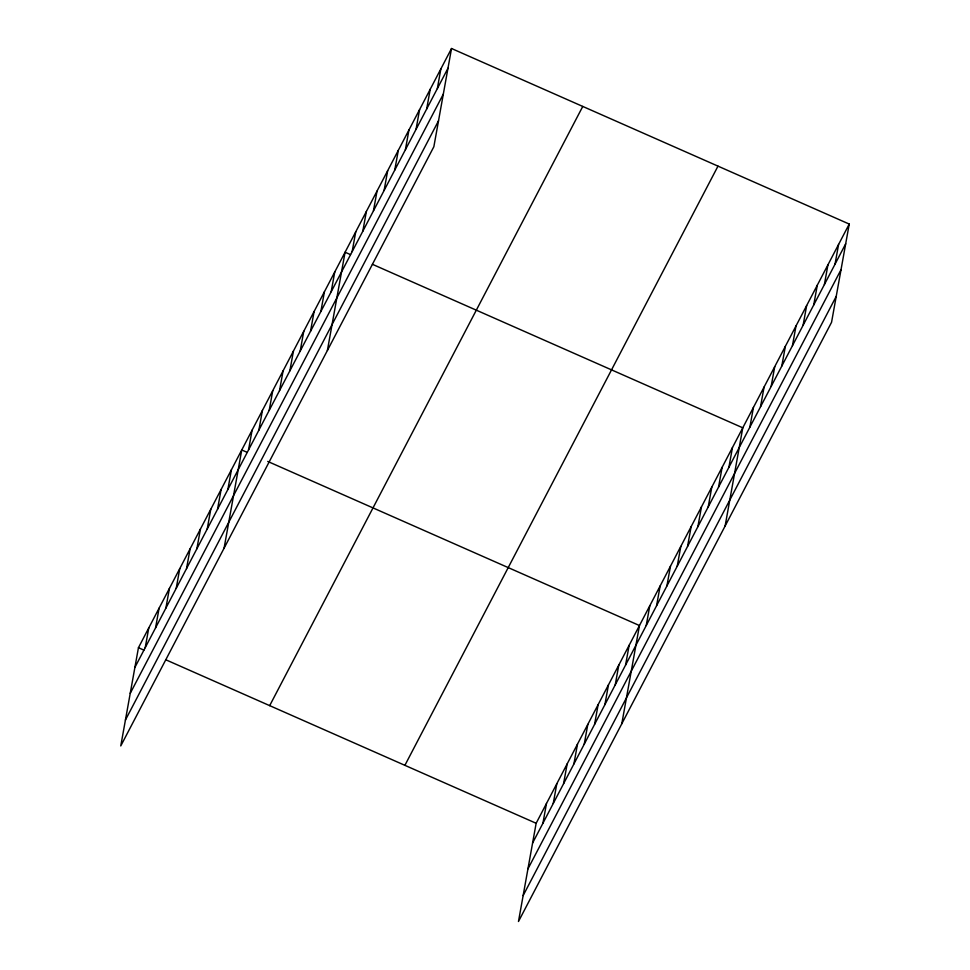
<?xml version="1.0" encoding="UTF-8"?>
<svg xmlns="http://www.w3.org/2000/svg" width="970" height="970" viewBox="0 0 970 970"><rect width="100%" height="100%" fill="white"/><g stroke="black" fill="none" stroke-linecap="round" stroke-linejoin="round"><path stroke-width="1.45" d="M451.523 48.5L138.443 647.705L120.765 745.93L433.857 146.725L451.523 48.5L849.235 224.07L831.557 322.295L518.477 921.5L536.143 823.275L849.235 224.07M145.233 647.657L148.774 627.929M155.564 627.881L159.104 608.154M165.894 608.105L169.435 588.378M176.225 588.329L179.765 568.602M186.555 568.553L190.108 548.838M196.886 548.778L200.438 529.062M207.216 529.014L210.769 509.286M217.547 509.238L221.099 489.51M227.877 489.462L231.43 469.735M224.082 548.195L241.76 449.959L247.229 452.384M248.538 449.91L252.091 430.195M258.881 430.146L262.421 410.419M269.211 410.371L272.752 390.643M279.542 390.595L283.082 370.867M289.872 370.819L293.425 351.091M300.203 351.043L303.755 331.328M310.533 331.267L314.086 311.552M320.864 311.503L324.416 291.776M331.194 291.727L334.747 272M327.399 350.449L345.077 252.224L350.546 254.637M352.171 251.582L355.723 231.854M362.816 231.212L366.369 211.484M373.462 210.829L377.015 191.114M384.108 190.459L387.661 170.732M394.754 170.089L398.306 150.362M405.399 149.719L408.952 129.992M416.045 129.337L419.586 109.622M426.691 108.967L430.231 89.24M437.337 88.597L440.877 68.87M542.933 823.227L546.474 803.499M553.264 803.451L556.816 783.724M563.594 783.675L567.147 763.948M573.925 763.899L577.477 744.184M584.255 744.135L587.808 724.408M594.586 724.36L598.138 704.632M604.916 704.584L608.469 684.856M615.247 684.808L618.799 665.08M625.589 665.032L629.13 645.317M621.794 723.765L639.46 625.541L267.732 461.429M646.25 625.492L649.791 605.765M656.581 605.716L660.134 585.989M666.911 585.941L670.464 566.213M677.242 566.165L680.794 546.449M687.572 546.389L691.125 526.674M697.903 526.625L701.455 506.898M708.233 506.849L711.786 487.122M718.564 487.073L722.116 467.346M728.906 467.297L732.447 447.57M725.111 526.031L742.777 427.806L372.419 264.301M749.883 427.152L753.423 407.424M760.516 406.782L764.069 387.054M771.162 386.412L774.715 366.684M781.808 366.029L785.361 346.314M792.454 345.659L796.006 325.944M803.099 325.289L806.652 305.562M813.745 304.919L817.298 285.192M824.391 284.549L827.943 264.822M835.037 264.167L838.589 244.452M134.891 667.421L447.982 68.227M130.235 693.332L443.314 94.126M125.433 720.019L438.513 120.826M269.684 705.639L582.764 106.445M404.902 765.33L717.982 166.137M532.603 843.003L845.682 243.797M527.935 868.902L841.014 269.708M523.133 895.589L836.213 296.396M138.443 647.705L143.912 650.118M165.785 659.77L536.143 823.275"/></g></svg>
